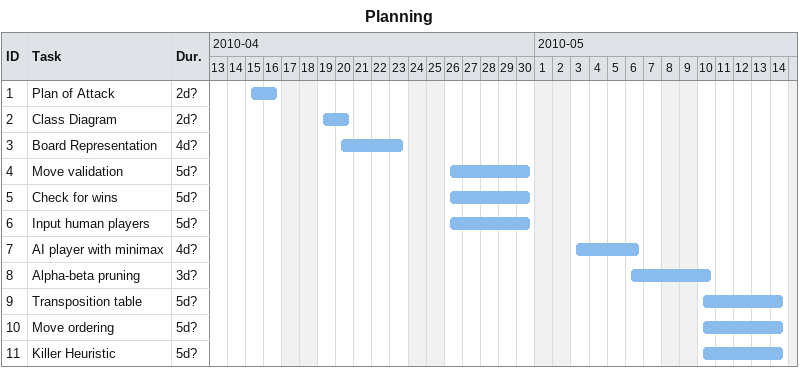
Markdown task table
Planning

| ID | Task | Duration | Start | Finish |
|---|---|---|---|---|
| 1 | Plan of Attack | 2d? | 2010-04-15 | 2010-04-16 |
| 2 | Class Diagram | 2d? | 2010-04-19 | 2010-04-20 |
| 3 | Board Representation | 4d? | 2010-04-20 | 2010-04-23 |
| 4 | Move validation | 5d? | 2010-04-26 | 2010-04-30 |
| 5 | Check for wins | 5d? | 2010-04-26 | 2010-04-30 |
| 6 | Input human players | 5d? | 2010-04-26 | 2010-04-30 |
| 7 | AI player with minimax | 4d? | 2010-05-03 | 2010-05-06 |
| 8 | Alpha-beta pruning | 3d? | 2010-05-06 | 2010-05-10 |
| 9 | Transposition table | 5d? | 2010-05-10 | 2010-05-14 |
| 10 | Move ordering | 5d? | 2010-05-10 | 2010-05-14 |
| 11 | Killer Heuristic | 5d? | 2010-05-10 | 2010-05-14 |
